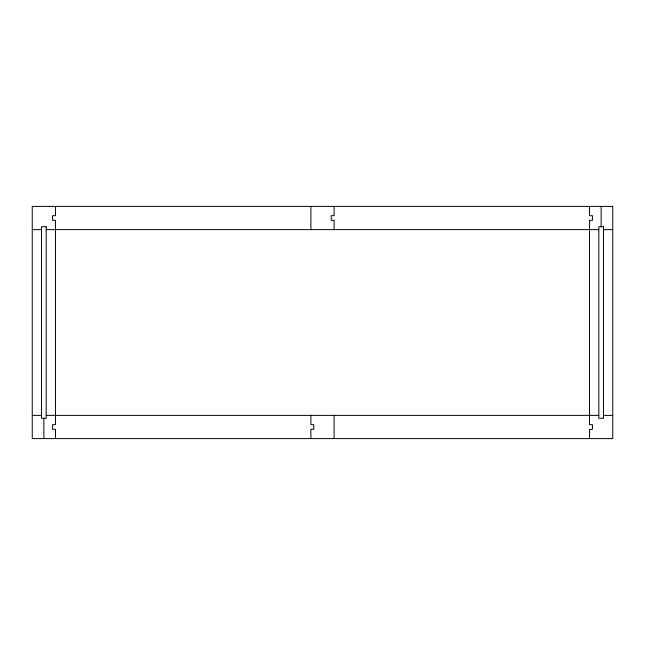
<?xml version="1.0" encoding="UTF-8"?>
<svg xmlns="http://www.w3.org/2000/svg" width="645" height="645" viewBox="0 0 645 645"><rect width="100%" height="100%" fill="white"/><g stroke="black" fill="none" stroke-linecap="round" stroke-linejoin="round"><path stroke-width="0.97" d="M32.25 229.62L41.538 229.62M46.182 229.62L598.818 229.62M603.462 229.62L612.75 229.62M32.25 415.38L41.538 415.38M46.182 415.38L598.818 415.38M603.462 415.38L612.75 415.38M601.14 206.4L601.14 226.718M589.53 206.4L589.53 215.688L592.433 215.688L592.433 220.332L589.53 220.332L589.53 424.668L592.433 424.668L592.433 429.312L589.53 429.312L589.53 438.6M334.11 206.4L334.11 215.688L331.208 215.688L331.208 220.332L334.11 220.332L334.11 229.62M334.11 415.38L334.11 438.6M310.89 206.4L310.89 229.62M310.89 415.38L310.89 424.668L313.793 424.668L313.793 429.312L310.89 429.312L310.89 438.6M55.47 206.4L55.47 215.688L52.568 215.688L52.568 220.332L55.47 220.332L55.47 424.668L52.568 424.668L52.568 429.312L55.47 429.312L55.47 438.6M43.86 418.282L43.86 438.6M612.75 206.4L32.25 206.4L32.25 438.6L612.75 438.6L612.75 206.4M46.182 226.718L41.538 226.718L41.538 418.282L46.182 418.282L46.182 226.718M603.462 226.718L598.818 226.718L598.818 418.282L603.462 418.282L603.462 226.718"/></g></svg>
